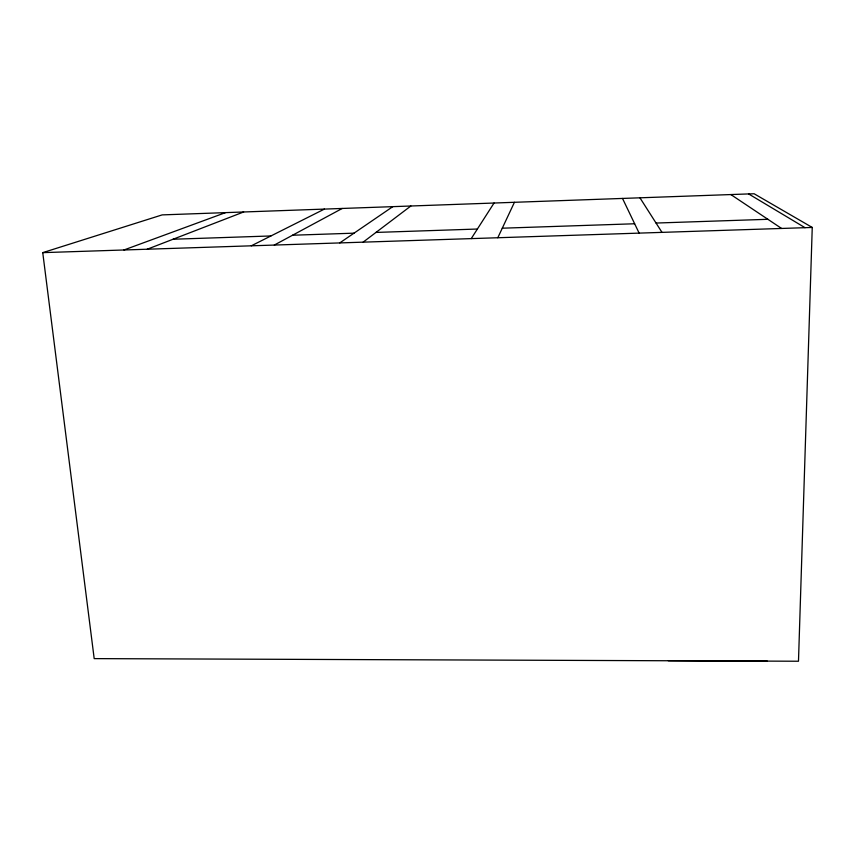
<?xml version="1.0" encoding="UTF-8"?>
<svg xmlns="http://www.w3.org/2000/svg" width="855" height="855" viewBox="0 0 855 855"><rect width="100%" height="100%" fill="white"/><g stroke="black" fill="none" stroke-linecap="round" stroke-linejoin="round"><path stroke-width="1.28" d="M767.309 661.118L94.189 658.617L42.75 252.642L162.161 214.894L748.606 193.925L754.131 193.764L812.25 227.451L798.485 661.236L668.332 660.733M497.802 237.743L514.432 202.304M471.244 238.609L494.051 203.03M363.14 242.147L410.86 206.002M339.756 242.916L392.819 206.643M274.305 245.054L342.235 208.46M251.295 245.813L324.408 209.09M147.252 249.211L243.643 211.976M123.954 249.981L225.506 212.628M173.084 239.24L270.917 235.959M292.538 235.232L354.013 233.169M375.965 232.432L477.379 229.033M502.28 228.2L634.645 223.764M656.042 223.048L767.876 219.297M42.75 252.642L812.25 227.451M748.606 193.925L805.025 227.687M730.854 194.566L781.598 228.456M639.946 197.815L661.994 232.368M622.515 198.435L639.134 233.116"/></g></svg>
